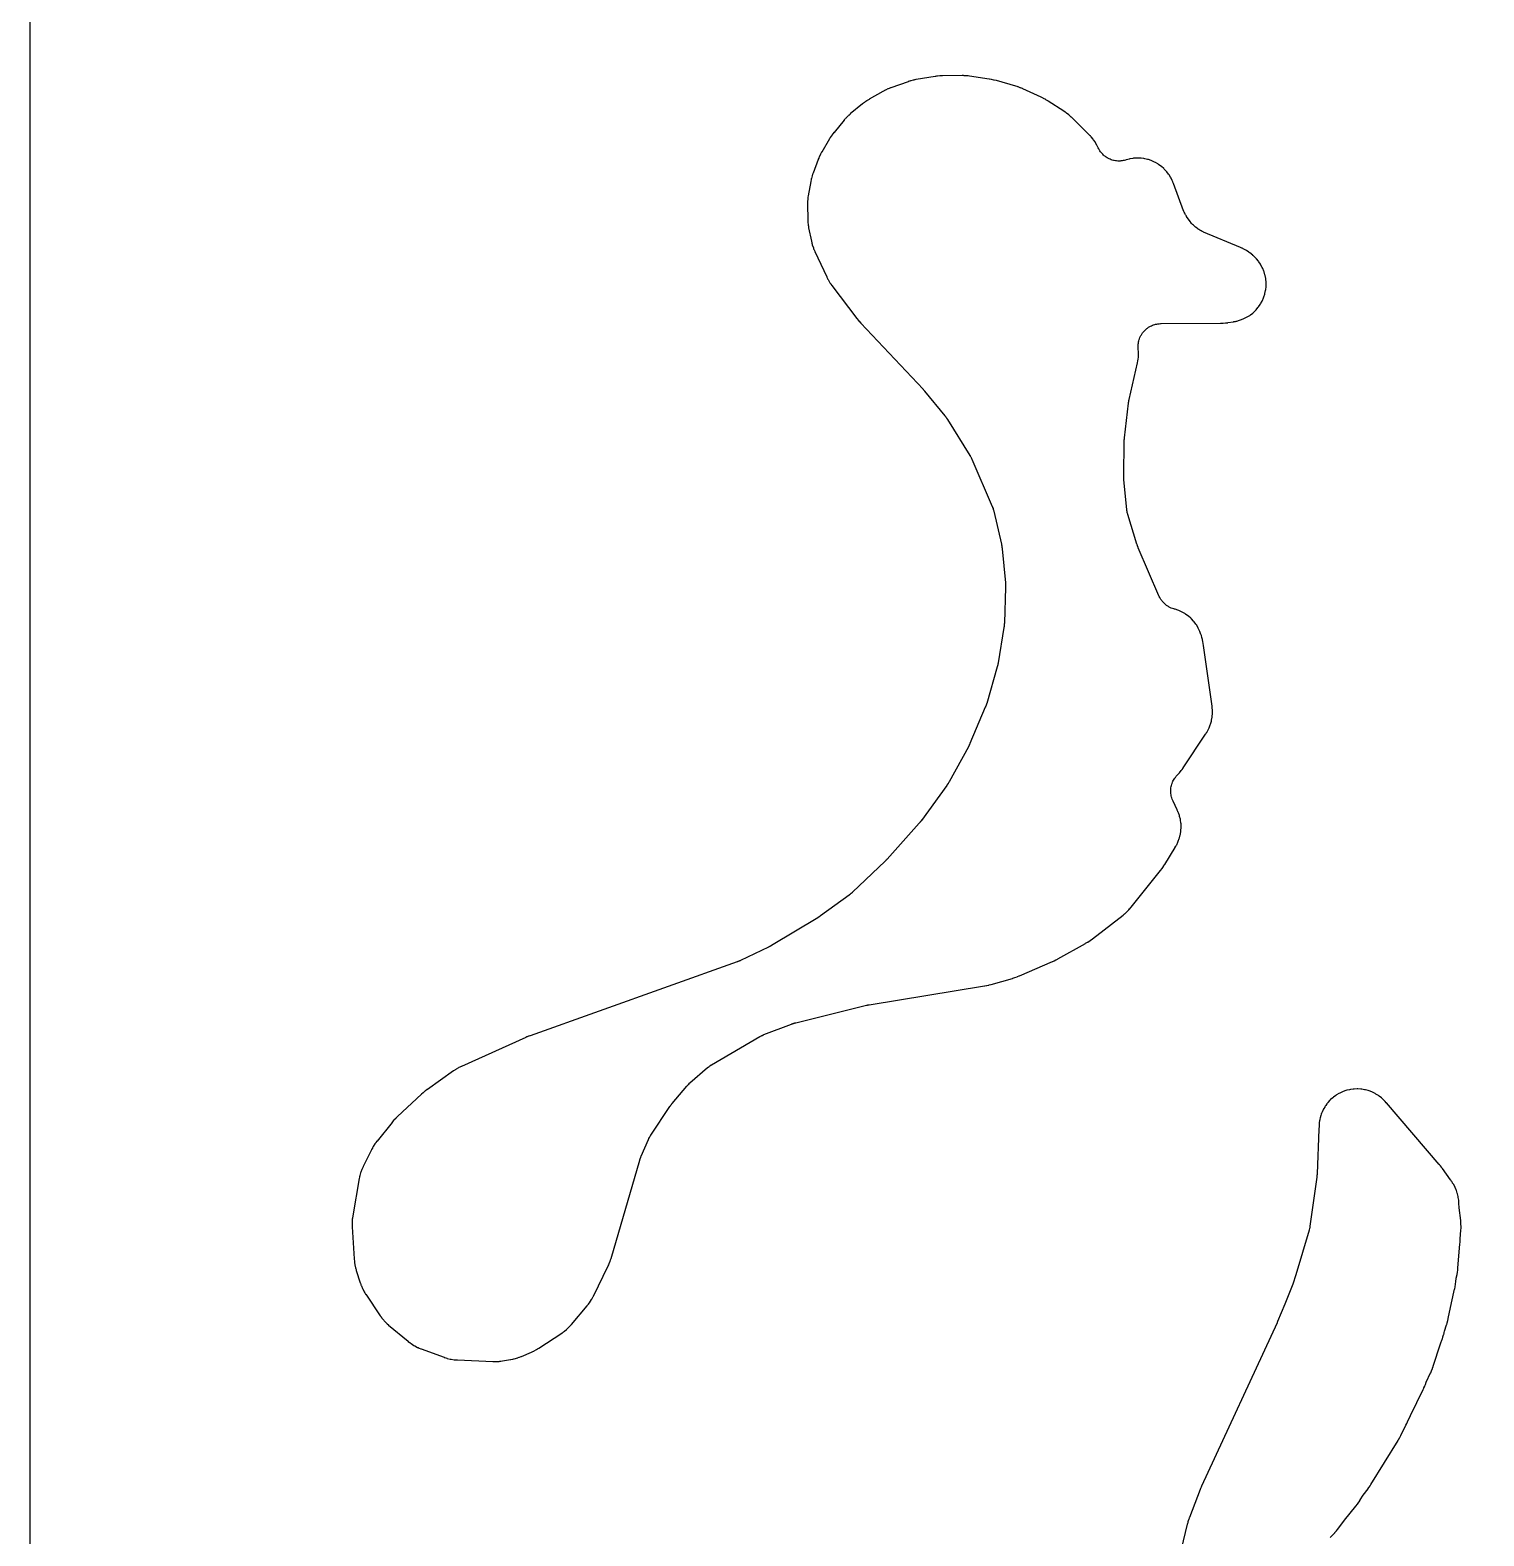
# Model space of a CAD drawing. Header units: millimetres. Extents: x 0 to 300, y 0 to 300.
# Drawn here: x -0.1 to 95.8, y 52.8 to 152.1 of the extents above; entities that cross this region are included whole.
import ezdxf

# ---------------------------------------------------------------- set-up
doc = ezdxf.new("R2010")
doc.units = ezdxf.units.MM
doc.layers.add('CUT', color=7, linetype='CONTINUOUS')

msp = doc.modelspace()

# ---------------------------------------------------------------- linework, layer by layer
at = {"layer": 'CUT'}
for points in [[(298.5625, -0.0625), (1.4375, -0.0625), (0.5522, -0.0625), (0.4788, -0.0589), (0.4206, -0.0503), (0.3635, -0.036), (0.3082, -0.0162), (0.255, 0.009), (0.2046, 0.0392), (0.1573, 0.0743), (0.1137, 0.1137), (0.0743, 0.1573), (0.0392, 0.2046), (0.009, 0.255), (-0.0162, 0.3082), (-0.036, 0.3635), (-0.0503, 0.4206), (-0.0589, 0.4788), (-0.0625, 0.5522), (-0.0625, 1.4375), (-0.0625, 298.5625)], [(85.6344, 52.7059), (85.8464, 52.9297), (85.8582, 52.9425), (85.9336, 53.0269), (85.945, 53.04), (86.0365, 53.1486), (86.0475, 53.1621), (86.1179, 53.2506), (86.1285, 53.2644), (86.5791, 53.8667), (87.319, 54.7758), (87.3316, 54.7918), (87.4113, 54.8968), (87.4233, 54.9131), (87.5188, 55.0482), (87.5302, 55.0649), (87.6026, 55.1751), (87.6135, 55.1922), (87.8023, 55.5017), (88.1261, 55.9344), (88.134, 55.9453), (88.185, 56.0168), (88.1927, 56.0278), (88.2547, 56.119), (88.2622, 56.1302), (88.3099, 56.2039), (88.3171, 56.2153), (90.1071, 59.1199), (90.1146, 59.1325), (90.1628, 59.2152), (90.1701, 59.228), (90.228, 59.3332), (90.2349, 59.3462), (90.279, 59.4311), (90.2856, 59.4442), (90.6175, 60.124), (90.6713, 60.2239), (90.6787, 60.2382), (90.726, 60.3321), (90.7331, 60.3466), (90.9236, 60.7512), (91.7594, 62.4632), (91.7658, 62.4767), (91.8061, 62.5646), (91.8121, 62.5782), (91.8599, 62.6898), (91.8656, 62.7036), (91.9014, 62.7934), (91.9068, 62.8073), (91.9619, 62.9561), (92.2474, 63.5624), (92.2553, 63.5799), (92.305, 63.6948), (92.3123, 63.7126), (92.37, 63.8586), (92.3768, 63.8767), (92.4189, 63.9945), (92.4251, 64.0127), (92.9016, 65.4913), (93.0159, 65.7998), (93.0218, 65.8165), (93.0588, 65.9261), (93.0642, 65.9431), (93.1065, 66.0819), (93.1114, 66.099), (93.1418, 66.2106), (93.1463, 66.2279), (93.168, 66.3184), (93.3031, 66.7374), (93.3081, 66.7538), (93.3393, 66.8612), (93.3439, 66.8778), (93.3792, 67.0137), (93.3833, 67.0304), (93.4083, 67.1394), (93.4119, 67.1563), (93.6159, 68.1785), (93.8339, 69.084), (93.8383, 69.1036), (93.8646, 69.2314), (93.8683, 69.2512), (93.8959, 69.4126), (93.899, 69.4324), (93.9167, 69.5618), (93.919, 69.5817), (93.9436, 69.8204), (93.9894, 70.0503), (93.9927, 70.0678), (94.0119, 70.1821), (94.0147, 70.1997), (94.0346, 70.3438), (94.0368, 70.3615), (94.0492, 70.4768), (94.0509, 70.4945), (94.1724, 72.0477), (94.1876, 72.1962), (94.1894, 72.218), (94.1988, 72.3602), (94.1999, 72.3822), (94.2007, 72.4098), (94.2457, 72.9854), (94.2467, 73.0004), (94.2518, 73.098), (94.2524, 73.113), (94.2541, 73.1717), (94.2542, 73.2018), (94.2498, 73.3971), (94.2484, 73.4271), (94.2442, 73.4857), (94.2429, 73.5007), (94.2334, 73.598), (94.2317, 73.6129), (94.1291, 74.4465), (94.1153, 74.7606), (94.1145, 74.7745), (94.1085, 74.8648), (94.1074, 74.8787), (94.1025, 74.9328), (94.0993, 74.9605), (94.075, 75.1372), (94.0649, 75.1919), (94.0248, 75.3633), (94.0097, 75.4169), (93.9539, 75.5838), (93.9339, 75.6357), (93.8629, 75.7968), (93.8381, 75.8466), (93.7525, 76.0004), (93.7232, 76.0477), (93.6986, 76.0836), (93.6841, 76.1089), (93.6686, 76.1344), (93.6371, 76.1835), (93.6289, 76.1959), (93.5745, 76.2763), (93.5659, 76.2886), (93.0264, 77.0437), (93.0185, 77.0544), (92.9667, 77.1236), (92.9586, 77.1342), (92.8917, 77.2196), (92.8834, 77.23), (92.8286, 77.2968), (92.82, 77.307), (89.3319, 81.3729), (89.322, 81.3841), (89.2569, 81.4562), (89.2468, 81.4672), (89.2066, 81.5095), (89.1855, 81.5307), (89.0469, 81.663), (89.0017, 81.702), (88.8527, 81.8183), (88.8038, 81.8526), (88.644, 81.9534), (88.5919, 81.9828), (88.4228, 82.0672), (88.3681, 82.0912), (88.1915, 82.1583), (88.1346, 82.1768), (87.9522, 82.226), (87.8938, 82.2387), (87.7074, 82.2696), (87.648, 82.2764), (87.4595, 82.2886), (87.3997, 82.2895), (87.2109, 82.2828), (87.1513, 82.2777), (86.9641, 82.2523), (86.9053, 82.2413), (86.7215, 82.1974), (86.6642, 82.1807), (86.4857, 82.1187), (86.4303, 82.0963), (86.2588, 82.0169), (86.2059, 81.9891), (86.0432, 81.893), (85.9933, 81.8601), (85.841, 81.7483), (85.7946, 81.7105), (85.6542, 81.5841), (85.6118, 81.542), (85.4846, 81.4022), (85.4466, 81.3561), (85.4149, 81.3133), (85.4118, 81.3093), (85.408, 81.304), (85.334, 81.2044), (85.3008, 81.1547), (85.2798, 81.1196), (85.2748, 81.1118), (85.2668, 81.0978), (85.2038, 80.9925), (85.1757, 80.9398), (85.1631, 80.9129), (85.1575, 80.9019), (85.1455, 80.8755), (85.0954, 80.7687), (85.0727, 80.7135), (85.0662, 80.695), (85.0609, 80.6817), (85.0454, 80.6362), (85.0097, 80.5353), (84.9926, 80.478), (84.9902, 80.4681), (84.9859, 80.4533), (84.9673, 80.3745), (84.9477, 80.2945), (84.9449, 80.2797), (84.9439, 80.2755), (84.9385, 80.2464), (84.9364, 80.2358), (84.9362, 80.2343), (84.9333, 80.2187), (84.9119, 80.062), (84.9096, 80.0461), (84.9092, 80.0427), (84.9082, 80.0352), (84.905, 80.0065), (84.9, 79.9503), (84.8989, 79.9359), (84.893, 79.8422), (84.8922, 79.8277), (84.8845, 79.633), (84.7648, 76.6936), (84.7642, 76.6826), (84.7629, 76.6569), (84.7622, 76.6459), (84.7614, 76.6325), (84.7606, 76.6215), (84.7586, 76.5959), (84.7577, 76.5849), (84.7569, 76.5761), (84.7558, 76.5651), (84.7532, 76.5396), (84.752, 76.5286), (84.7505, 76.5153), (84.7492, 76.5043), (84.7459, 76.4789), (84.7445, 76.4679), (84.2959, 73.2523), (84.2949, 73.2454), (84.2925, 73.2293), (84.2921, 73.2265), (84.2871, 73.1972), (84.2767, 73.1415), (84.2633, 73.0812), (84.2446, 73.009), (84.2354, 72.9759), (83.3544, 70.0392), (83.1564, 69.4092), (82.643, 68.1076), (82.1577, 66.9502), (82.1534, 66.9401), (82.149, 66.9299), (82.1437, 66.9176), (82.1408, 66.911), (82.1353, 66.8986), (82.1327, 66.8928), (82.1309, 66.8888), (82.1263, 66.8787), (82.1243, 66.8744), (77.1499, 56.1037), (77.146, 56.095), (77.1191, 56.0343), (77.1151, 56.0249), (77.0829, 55.9487), (77.079, 55.9395), (77.0546, 55.8788), (77.0507, 55.8689), (76.3498, 54.0355), (76.3434, 54.018), (76.3037, 53.9036), (76.2978, 53.8859), (76.2525, 53.7408), (76.2472, 53.723), (76.2147, 53.6063), (76.21, 53.5883), (75.5341, 50.8368)]]:
    msp.add_lwpolyline(points, dxfattribs=at)
msp.add_lwpolyline([(21.9657, 68.9011), (21.9944, 68.8536), (22.0019, 68.8416), (22.0515, 68.7637), (22.0593, 68.7518), (23.0065, 67.3405), (23.0146, 67.3287), (23.0679, 67.2533), (23.0762, 67.2418), (23.1093, 67.1972), (23.1268, 67.1748), (23.2422, 67.0338), (23.2802, 66.9916), (23.4084, 66.8621), (23.4289, 66.8424), (23.4698, 66.8049), (23.4804, 66.7954), (23.5499, 66.7345), (23.5607, 66.7253), (24.8472, 65.6518), (24.8605, 65.641), (24.9478, 65.5723), (24.9614, 65.5619), (25.0149, 65.5222), (25.043, 65.5026), (25.226, 65.3823), (25.2851, 65.3481), (25.4806, 65.2494), (25.5116, 65.2349), (25.5727, 65.2083), (25.5885, 65.2017), (25.6916, 65.1603), (25.7075, 65.1541), (27.2204, 64.5959), (27.235, 64.5908), (27.3303, 64.5584), (27.345, 64.5536), (27.4028, 64.5356), (27.4326, 64.5271), (27.625, 64.478), (27.6857, 64.4658), (27.8821, 64.4367), (27.9129, 64.433), (27.9731, 64.4272), (27.9885, 64.4259), (28.089, 64.419), (28.1045, 64.4181), (30.4299, 64.3167), (30.4455, 64.3162), (30.5467, 64.3145), (30.5623, 64.3144), (30.6231, 64.3149), (30.6542, 64.316), (30.8561, 64.3281), (30.8872, 64.3308), (30.9476, 64.3376), (30.963, 64.3396), (31.0633, 64.3535), (31.0787, 64.3559), (31.5983, 64.4419), (31.6159, 64.4451), (31.7305, 64.4676), (31.7481, 64.4714), (31.8164, 64.4869), (31.8512, 64.4959), (32.0752, 64.5613), (32.1094, 64.5724), (32.1753, 64.596), (32.1922, 64.6023), (32.3009, 64.645), (32.3175, 64.6518), (32.978, 64.9339), (32.9903, 64.9394), (33.07, 64.9755), (33.0822, 64.9812), (33.1296, 65.004), (33.1535, 65.0162), (33.3075, 65.0991), (33.331, 65.1123), (33.3761, 65.1393), (33.3876, 65.1463), (33.4617, 65.1928), (33.473, 65.2001), (34.9853, 66.1978), (34.9972, 66.2059), (35.0742, 66.2594), (35.0859, 66.2677), (35.1313, 66.3009), (35.1542, 66.3185), (35.2979, 66.4346), (35.341, 66.4729), (35.4729, 66.6022), (35.493, 66.6229), (35.5313, 66.6642), (35.541, 66.6749), (35.603, 66.7451), (35.6124, 66.756), (36.6476, 67.9868), (36.6592, 68.001), (36.7332, 68.0946), (36.7443, 68.1092), (36.787, 68.1667), (36.8079, 68.1968), (36.938, 68.3967), (36.9571, 68.4281), (36.9924, 68.4904), (37.0012, 68.5065), (37.0568, 68.612), (37.0651, 68.6284), (38.0362, 70.6158), (38.0417, 70.6274), (38.0766, 70.7029), (38.0818, 70.7145), (38.1018, 70.7604), (38.1116, 70.784), (38.1716, 70.9391), (38.1803, 70.9631), (38.1963, 71.0105), (38.2003, 71.0227), (38.2253, 71.102), (38.229, 71.1142), (40.1165, 77.5842), (40.1207, 77.5981), (40.1307, 77.6305), (40.1351, 77.6444), (40.1406, 77.6613), (40.1453, 77.675), (40.1563, 77.7071), (40.1612, 77.7208), (40.1652, 77.7319), (40.1703, 77.7455), (40.1824, 77.7772), (40.1877, 77.7908), (40.1943, 77.8073), (40.1998, 77.8207), (40.2129, 77.8521), (40.2187, 77.8654), (40.7007, 78.9649), (40.7047, 78.9738), (40.7083, 78.9819), (40.7246, 79.016), (40.7552, 79.0768), (40.7685, 79.1022), (40.782, 79.126), (40.8146, 79.1813), (40.8345, 79.2135), (40.8414, 79.2241), (40.8474, 79.2333), (42.1066, 81.1261), (42.1136, 81.1365), (42.1301, 81.1605), (42.1372, 81.1708), (42.146, 81.1833), (42.1533, 81.1934), (42.1705, 81.217), (42.1779, 81.2271), (42.1839, 81.2351), (42.1915, 81.2451), (42.2093, 81.2682), (42.217, 81.278), (42.2264, 81.2899), (42.2343, 81.2997), (42.2527, 81.3223), (42.2607, 81.3319), (43.2222, 82.4778), (43.2268, 82.4834), (43.2378, 82.4962), (43.2397, 82.4985), (43.2603, 82.5215), (43.3003, 82.5648), (43.3454, 82.6103), (43.4019, 82.6633), (43.4284, 82.6871), (44.5879, 83.6919), (44.5959, 83.6987), (44.6033, 83.705), (44.6347, 83.7304), (44.6916, 83.7743), (44.716, 83.7924), (44.74, 83.809), (44.7968, 83.8467), (44.8308, 83.8683), (44.8423, 83.8752), (44.8524, 83.8812), (48.0404, 85.7447), (48.0483, 85.7494), (48.0556, 85.7535), (48.0869, 85.7705), (48.1438, 85.8001), (48.1661, 85.8113), (48.1922, 85.8233), (48.2469, 85.8475), (48.2799, 85.8613), (48.291, 85.8657), (48.3007, 85.8695), (50.1296, 86.5683), (50.1425, 86.5731), (50.1727, 86.5842), (50.1857, 86.5888), (50.2016, 86.5943), (50.2147, 86.5987), (50.2453, 86.6088), (50.2584, 86.6131), (50.2689, 86.6164), (50.2821, 86.6204), (50.313, 86.6296), (50.3262, 86.6334), (50.3425, 86.6379), (50.3558, 86.6415), (50.3869, 86.6497), (50.4002, 86.6531), (55.0631, 87.806), (55.072, 87.8081), (55.0927, 87.813), (55.1016, 87.8151), (55.1125, 87.8175), (55.1214, 87.8195), (55.1422, 87.824), (55.1511, 87.8258), (55.1583, 87.8273), (55.1672, 87.8291), (55.1881, 87.8331), (55.1971, 87.8348), (55.208, 87.8369), (55.217, 87.8385), (55.238, 87.8421), (55.247, 87.8436), (62.8524, 89.0812), (62.8697, 89.0843), (62.9822, 89.106), (62.9994, 89.1096), (63.1397, 89.141), (63.1569, 89.1451), (63.2679, 89.1734), (63.2849, 89.178), (64.6938, 89.5813), (64.7125, 89.587), (64.8333, 89.6259), (64.8518, 89.6322), (65.0016, 89.6858), (65.0199, 89.6927), (65.1378, 89.7393), (65.1559, 89.7468), (67.327, 90.6878), (67.3409, 90.694), (67.4308, 90.7357), (67.4445, 90.7423), (67.556, 90.7975), (67.5696, 90.8045), (67.6572, 90.8507), (67.6706, 90.8579), (69.4928, 91.8787), (69.5118, 91.8898), (69.6342, 91.9644), (69.6529, 91.9762), (69.8029, 92.0754), (69.821, 92.0879), (69.9376, 92.1713), (69.9553, 92.1845), (71.9773, 93.7462), (71.9913, 93.7574), (72.0813, 93.8314), (72.095, 93.843), (72.1477, 93.8889), (72.174, 93.9133), (72.3401, 94.0767), (72.3649, 94.1026), (72.4117, 94.1545), (72.4235, 94.168), (72.4989, 94.2568), (72.5103, 94.2707), (74.4507, 96.7), (74.4621, 96.7148), (74.5349, 96.812), (74.5459, 96.8271), (74.6334, 96.9519), (74.6439, 96.9674), (74.7105, 97.0689), (74.7205, 97.0847), (75.4074, 98.2066), (75.415, 98.2194), (75.4632, 98.3028), (75.4705, 98.3157), (75.4983, 98.3666), (75.5118, 98.3929), (75.5946, 98.5641), (75.6177, 98.6186), (75.6823, 98.7947), (75.7, 98.8513), (75.7468, 99.0328), (75.7588, 99.0909), (75.7875, 99.2761), (75.7937, 99.3351), (75.804, 99.5223), (75.8043, 99.5816), (75.7961, 99.7689), (75.7906, 99.8279), (75.7639, 100.0135), (75.7526, 100.0717), (75.7077, 100.2537), (75.6907, 100.3105), (75.6272, 100.4897), (75.6166, 100.5174), (75.5946, 100.571), (75.5888, 100.5846), (75.55, 100.6728), (75.5438, 100.6863), (75.2709, 101.267), (75.2524, 101.309), (75.2206, 101.3866), (75.1903, 101.4731), (75.1731, 101.5316), (75.1517, 101.6206), (75.1405, 101.6806), (75.1282, 101.7714), (75.1232, 101.8321), (75.1203, 101.9237), (75.1214, 101.9846), (75.1278, 102.076), (75.1351, 102.1366), (75.1508, 102.2268), (75.1643, 102.2863), (75.189, 102.3745), (75.2084, 102.4323), (75.242, 102.5175), (75.2672, 102.573), (75.3093, 102.6544), (75.34, 102.7071), (75.3902, 102.7838), (75.4261, 102.833), (75.4837, 102.9042), (75.5398, 102.9666), (75.5713, 102.9999), (75.6569, 103.086), (75.6965, 103.1299), (75.8164, 103.277), (75.8345, 103.3004), (75.8688, 103.3469), (75.8774, 103.3589), (75.9325, 103.4378), (75.9409, 103.45), (77.421, 105.683), (77.4294, 105.696), (77.4829, 105.7815), (77.491, 105.7948), (77.5218, 105.8469), (77.5369, 105.8741), (77.6291, 106.0503), (77.6549, 106.1067), (77.7274, 106.289), (77.7473, 106.3478), (77.8006, 106.5366), (77.8143, 106.5972), (77.8478, 106.7905), (77.8552, 106.8521), (77.8685, 107.0478), (77.8695, 107.1099), (77.8624, 107.3086), (77.8605, 107.3396), (77.8552, 107.4), (77.8537, 107.4154), (77.8423, 107.5157), (77.8403, 107.5311), (77.2815, 111.5242), (77.2791, 111.5398), (77.2622, 111.641), (77.2594, 111.6565), (77.2349, 111.7829), (77.2317, 111.7984), (77.2095, 111.8986), (77.2059, 111.9139), (77.1714, 112.0519), (77.1676, 112.0666), (77.1413, 112.1617), (77.1371, 112.1763), (77.1198, 112.2331), (77.1103, 112.2619), (77.0444, 112.445), (77.0209, 112.501), (76.938, 112.6741), (76.9091, 112.7274), (76.8091, 112.8912), (76.7749, 112.9414), (76.6588, 113.0943), (76.6197, 113.1407), (76.4888, 113.2811), (76.4452, 113.3233), (76.3008, 113.4498), (76.2532, 113.4874), (76.0967, 113.5986), (76.0455, 113.6312), (75.8786, 113.726), (75.8244, 113.7533), (75.6488, 113.8307), (75.5921, 113.8524), (75.407, 113.9125), (75.3779, 113.9212), (75.3604, 113.9259), (75.3172, 113.9387), (75.2389, 113.9641), (75.1548, 113.9961), (75.1, 114.0202), (75.0195, 114.0604), (74.9674, 114.0898), (74.8913, 114.1378), (74.8424, 114.1723), (74.7715, 114.2277), (74.7263, 114.2669), (74.6613, 114.3291), (74.6202, 114.3726), (74.5617, 114.4409), (74.5251, 114.4883), (74.4738, 114.5622), (74.4421, 114.613), (74.3984, 114.6916), (74.3621, 114.7655), (74.3432, 114.8064), (72.9827, 117.9595), (72.9779, 117.9709), (72.9669, 117.9974), (72.9623, 118.0088), (72.9567, 118.0228), (72.9522, 118.0342), (72.9419, 118.0611), (72.9376, 118.0726), (72.9342, 118.0819), (72.93, 118.0935), (72.9204, 118.1206), (72.9164, 118.1322), (72.9116, 118.1465), (72.9078, 118.1582), (72.899, 118.1855), (72.8953, 118.1973), (72.2942, 120.1551), (72.291, 120.166), (72.2881, 120.1758), (72.2767, 120.2184), (72.2582, 120.2953), (72.251, 120.3279), (72.2454, 120.3592), (72.2336, 120.4329), (72.2277, 120.4766), (72.2261, 120.4912), (72.2248, 120.5039), (72.0381, 122.4505), (72.0371, 122.4625), (72.0348, 122.4904), (72.0339, 122.5024), (72.0328, 122.517), (72.0321, 122.529), (72.0305, 122.5569), (72.03, 122.5689), (72.0295, 122.5786), (72.0291, 122.5906), (72.0283, 122.6185), (72.028, 122.6305), (72.0278, 122.6452), (72.0277, 122.6572), (72.0276, 122.6852), (72.0277, 122.6972), (72.0529, 124.9733), (72.0532, 124.9852), (72.0538, 125.0128), (72.0542, 125.0247), (72.0547, 125.0391), (72.0553, 125.051), (72.0567, 125.0786), (72.0573, 125.0904), (72.0579, 125.0999), (72.0588, 125.1118), (72.0609, 125.1393), (72.0619, 125.1512), (72.0632, 125.1656), (72.0643, 125.1774), (72.0672, 125.2049), (72.0685, 125.2167), (72.336, 127.5033), (72.3375, 127.5151), (72.3411, 127.5428), (72.3427, 127.5547), (72.3448, 127.5692), (72.3466, 127.581), (72.3509, 127.6086), (72.3529, 127.6204), (72.3545, 127.6299), (72.3566, 127.6417), (72.3617, 127.6691), (72.3639, 127.6809), (72.3668, 127.6952), (72.3692, 127.7069), (72.375, 127.7343), (72.3776, 127.7459), (72.9251, 130.1621), (72.9283, 130.1767), (72.9474, 130.2722), (72.9502, 130.2869), (72.9602, 130.3446), (72.9647, 130.3742), (72.9882, 130.5648), (72.9926, 130.6246), (72.997, 130.8139), (72.9953, 130.8738), (72.9789, 131.0876), (72.9769, 131.1259), (72.9759, 131.1406), (72.9743, 131.1619), (72.9718, 131.2513), (72.9732, 131.3109), (72.9796, 131.4002), (72.9869, 131.4593), (73.0022, 131.5475), (73.0153, 131.6056), (73.0392, 131.6919), (73.058, 131.7484), (73.0905, 131.8318), (73.1148, 131.8862), (73.1553, 131.966), (73.185, 132.0177), (73.2332, 132.0931), (73.2678, 132.1416), (73.3234, 132.2118), (73.3626, 132.2567), (73.4248, 132.321), (73.4683, 132.3617), (73.5367, 132.4195), (73.584, 132.4557), (73.6577, 132.5065), (73.7084, 132.5378), (73.7868, 132.581), (73.8404, 132.6071), (73.9227, 132.6423), (73.9786, 132.663), (74.0639, 132.6898), (74.1216, 132.7048), (74.2092, 132.723), (74.2681, 132.7322), (74.3571, 132.7417), (74.439, 132.7462), (74.4837, 132.7476), (78.3933, 132.7708), (78.4046, 132.771), (78.4835, 132.773), (78.4952, 132.7734), (78.5469, 132.7757), (78.5718, 132.7773), (78.7267, 132.7906), (78.7505, 132.7932), (78.7918, 132.7984), (78.803, 132.7999), (78.8803, 132.8112), (78.8927, 132.8131), (79.2598, 132.8745), (79.2747, 132.8772), (79.3701, 132.8956), (79.3847, 132.8986), (79.4418, 132.9111), (79.4709, 132.9183), (79.6559, 132.9686), (79.7128, 132.9872), (79.8894, 133.0548), (79.9441, 133.0789), (80.1132, 133.1638), (80.1652, 133.1932), (80.325, 133.2945), (80.3738, 133.329), (80.5227, 133.4456), (80.5679, 133.4849), (80.7044, 133.6158), (80.7454, 133.6593), (80.8682, 133.8031), (80.9048, 133.8505), (81.0126, 134.0058), (81.0442, 134.0566), (81.1361, 134.222), (81.1625, 134.2756), (81.2374, 134.4493), (81.2584, 134.5053), (81.3156, 134.6856), (81.3309, 134.7434), (81.3699, 134.9285), (81.3793, 134.9876), (81.3997, 135.1756), (81.4032, 135.2353), (81.4048, 135.4244), (81.4023, 135.4842), (81.385, 135.6725), (81.3766, 135.7318), (81.3407, 135.9174), (81.3264, 135.9755), (81.2721, 136.1567), (81.2521, 136.2131), (81.1801, 136.388), (81.1546, 136.4421), (81.0655, 136.6089), (81.0348, 136.6602), (80.9295, 136.8174), (80.8938, 136.8654), (80.7734, 137.0112), (80.7331, 137.0554), (80.5969, 137.1904), (80.5752, 137.211), (80.5317, 137.25), (80.5204, 137.2598), (80.4464, 137.3229), (80.4349, 137.3325), (80.4259, 137.3398), (80.4147, 137.3487), (80.3413, 137.4053), (80.3299, 137.4139), (80.285, 137.4469), (80.2617, 137.4633), (80.1093, 137.5644), (80.0604, 137.5937), (79.8991, 137.6799), (79.8737, 137.6928), (79.8234, 137.7167), (79.8104, 137.7227), (79.7257, 137.7605), (79.7126, 137.7661), (77.2809, 138.7829), (77.2687, 138.7881), (77.2485, 138.7969), (77.2005, 138.8196), (77.1203, 138.8603), (77.0852, 138.8791), (77.0816, 138.8811), (77.0474, 138.9015), (76.9711, 138.9491), (76.9269, 138.9786), (76.9089, 138.9914), (76.8981, 138.9991), (76.7912, 139.0774), (76.7813, 139.0848), (76.7648, 139.0972), (76.726, 139.1282), (76.6764, 139.1701), (76.6128, 139.2293), (76.552, 139.2916), (76.4944, 139.3567), (76.4537, 139.4073), (76.4237, 139.4469), (76.4117, 139.4636), (76.4045, 139.4738), (76.1635, 139.8204), (76.1582, 139.8282), (76.1494, 139.8411), (76.1289, 139.8727), (76.1029, 139.9146), (76.0703, 139.9717), (76.0397, 140.0303), (76.0113, 140.0897), (75.9917, 140.1349), (75.9775, 140.1697), (75.9719, 140.1843), (75.9685, 140.1931), (75.3027, 141.9799), (75.2974, 141.9937), (75.2616, 142.083), (75.2559, 142.0967), (75.2331, 142.1497), (75.2207, 142.1766), (75.1373, 142.3469), (75.1087, 142.3987), (75.0103, 142.5578), (74.9767, 142.6065), (74.8631, 142.7551), (74.8249, 142.8003), (74.6972, 142.937), (74.6548, 142.9782), (74.5142, 143.1017), (74.4679, 143.1385), (74.3159, 143.2475), (74.2662, 143.2796), (74.1042, 143.3731), (74.0516, 143.4001), (73.8811, 143.4772), (73.8261, 143.4989), (73.6489, 143.5588), (73.592, 143.575), (73.4098, 143.6172), (73.3515, 143.6277), (73.166, 143.6518), (73.107, 143.6565), (72.9201, 143.6621), (72.8609, 143.661), (72.6743, 143.6482), (72.6155, 143.6413), (72.4311, 143.6102), (72.3733, 143.5975), (72.1928, 143.5483), (72.1903, 143.5477), (72.1761, 143.5436), (72.1701, 143.5418), (72.1491, 143.5358), (72.0653, 143.513), (71.9792, 143.494), (71.9214, 143.4842), (71.8339, 143.4737), (71.7754, 143.4696), (71.6873, 143.4677), (71.6287, 143.4694), (71.5408, 143.4761), (71.4826, 143.4835), (71.3959, 143.4988), (71.3387, 143.5118), (71.2538, 143.5355), (71.1982, 143.5541), (71.116, 143.586), (71.0625, 143.6099), (70.9839, 143.6497), (70.9329, 143.6787), (70.8585, 143.726), (70.8106, 143.7599), (70.7413, 143.8142), (70.6969, 143.8526), (70.6332, 143.9134), (70.5928, 143.956), (70.5354, 144.0228), (70.4994, 144.0691), (70.4487, 144.1412), (70.4174, 144.1908), (70.374, 144.2675), (70.3378, 144.3396), (70.319, 144.3794), (70.2788, 144.4703), (70.2534, 144.5211), (70.1656, 144.6776), (70.1355, 144.7258), (70.0333, 144.8733), (69.9988, 144.9184), (69.8815, 145.0575), (69.8627, 145.0788), (69.825, 145.1194), (69.8152, 145.1297), (69.7509, 145.1959), (69.7409, 145.2059), (68.5674, 146.3568), (68.5564, 146.3674), (68.484, 146.4348), (68.4728, 146.445), (68.4283, 146.4844), (68.405, 146.504), (68.2506, 146.6275), (68.2263, 146.6459), (68.1781, 146.6805), (68.1656, 146.6893), (68.0839, 146.745), (68.0712, 146.7534), (67.0325, 147.4232), (67.0146, 147.4343), (66.8974, 147.5042), (66.8792, 147.5146), (66.7292, 147.5971), (66.7106, 147.6069), (66.5888, 147.6684), (66.5699, 147.6776), (65.3607, 148.2361), (65.3507, 148.2406), (65.2805, 148.2715), (65.27, 148.276), (65.2235, 148.2954), (65.201, 148.3043), (65.0593, 148.3568), (65.0372, 148.3645), (64.9988, 148.3771), (64.9883, 148.3804), (64.9158, 148.4026), (64.904, 148.4061), (63.6264, 148.7697), (63.6075, 148.7747), (63.4852, 148.8053), (63.4662, 148.8097), (63.3115, 148.8431), (63.2924, 148.8469), (63.1682, 148.8695), (63.1491, 148.8727), (61.8643, 149.0638), (61.8531, 149.0654), (61.775, 149.0755), (61.7634, 149.0769), (61.7121, 149.0825), (61.6873, 149.0847), (61.5327, 149.0952), (61.5088, 149.0964), (61.4673, 149.0975), (61.456, 149.0977), (61.3782, 149.0985), (61.3656, 149.0984), (60.0668, 149.0831), (60.056, 149.0829), (59.9814, 149.0807), (59.9702, 149.0803), (59.9213, 149.0779), (59.8977, 149.0763), (59.7511, 149.0634), (59.7285, 149.061), (59.6894, 149.0561), (59.6788, 149.0546), (59.6057, 149.0441), (59.5938, 149.0422), (58.3377, 148.8353), (58.3247, 148.833), (58.2409, 148.8173), (58.2281, 148.8147), (58.1779, 148.8042), (58.1523, 148.7982), (57.9872, 148.7559), (57.9619, 148.7488), (57.9129, 148.734), (57.9004, 148.73), (57.8193, 148.7035), (57.8069, 148.6993), (56.6607, 148.296), (56.6478, 148.2913), (56.5642, 148.2597), (56.5514, 148.2547), (56.5016, 148.2346), (56.4764, 148.2237), (56.3141, 148.1493), (56.2894, 148.1372), (56.2417, 148.1126), (56.2295, 148.1062), (56.1511, 148.0635), (56.1391, 148.0568), (55.2422, 147.5414), (55.2311, 147.5349), (55.1593, 147.4915), (55.1484, 147.4847), (55.1058, 147.4578), (55.0843, 147.4435), (54.9467, 147.3478), (54.9258, 147.3327), (54.8857, 147.3022), (54.8756, 147.2942), (54.81, 147.242), (54.8, 147.2339), (54.0004, 146.5693), (53.99, 146.5603), (53.9226, 146.5017), (53.9124, 146.4925), (53.8727, 146.4564), (53.8528, 146.4374), (53.7265, 146.3111), (53.7075, 146.2913), (53.6713, 146.2516), (53.6622, 146.2414), (53.6035, 146.174), (53.5946, 146.1635), (52.9243, 145.3579), (52.9166, 145.3485), (52.8673, 145.2868), (52.8598, 145.2772), (52.8309, 145.2395), (52.8165, 145.2199), (52.7257, 145.0907), (52.7121, 145.0705), (52.6864, 145.0306), (52.6799, 145.0203), (52.6384, 144.9531), (52.6322, 144.9427), (52.1144, 144.0628), (52.108, 144.0516), (52.067, 143.9785), (52.0609, 143.9672), (52.0372, 143.9227), (52.0256, 143.8997), (51.9533, 143.7486), (51.9427, 143.7251), (51.923, 143.6788), (51.918, 143.6669), (51.8868, 143.5891), (51.8822, 143.5771), (51.5409, 142.6706), (51.5363, 142.6577), (51.5067, 142.5735), (51.5024, 142.5605), (51.4858, 142.5095), (51.4779, 142.4832), (51.4306, 142.3112), (51.4239, 142.2846), (51.4121, 142.2323), (51.4092, 142.2189), (51.3915, 142.1315), (51.3889, 142.118), (51.2218, 141.184), (51.2195, 141.1697), (51.2051, 141.0763), (51.203, 141.0619), (51.1958, 141.0055), (51.1927, 140.9766), (51.1776, 140.7883), (51.176, 140.7593), (51.1742, 140.7025), (51.1739, 140.688), (51.1732, 140.5935), (51.1733, 140.5789), (51.1892, 139.6416), (51.1896, 139.6276), (51.1932, 139.5367), (51.194, 139.5227), (51.1974, 139.4681), (51.1999, 139.4402), (51.2199, 139.2594), (51.2236, 139.2316), (51.2322, 139.1776), (51.2345, 139.1638), (51.2508, 139.0742), (51.2535, 139.0605), (51.4323, 138.1945), (51.4361, 138.1774), (51.4623, 138.0669), (51.4666, 138.05), (51.4842, 137.9842), (51.4943, 137.9507), (51.5657, 137.7352), (51.5777, 137.7024), (51.6028, 137.6391), (51.6095, 137.6229), (51.6545, 137.5186), (51.6617, 137.5027), (52.4457, 135.8229), (52.4526, 135.8086), (52.4988, 135.7162), (52.5061, 135.7021), (52.5352, 135.6473), (52.5509, 135.6196), (52.6576, 135.4428), (52.6747, 135.416), (52.7095, 135.3646), (52.7186, 135.3516), (52.7788, 135.2676), (52.7883, 135.2548), (54.4392, 133.0772), (54.449, 133.0646), (54.5138, 132.9837), (54.5239, 132.9714), (54.608, 132.872), (54.6184, 132.8599), (54.6874, 132.7826), (54.6982, 132.7708), (58.7933, 128.4191), (58.7976, 128.4145), (58.8077, 128.4036), (58.812, 128.399), (58.8224, 128.3876), (58.8276, 128.3818), (58.8397, 128.3684), (58.8448, 128.3626), (58.849, 128.3579), (58.8542, 128.352), (58.8663, 128.3381), (58.8714, 128.3321), (58.8739, 128.3292), (58.8798, 128.3221), (58.8937, 128.3056), (58.8995, 128.2985), (60.2338, 126.6676), (60.2428, 126.6563), (60.2637, 126.6299), (60.2726, 126.6186), (60.2831, 126.6048), (60.2917, 126.5934), (60.3116, 126.5666), (60.32, 126.555), (60.3268, 126.5456), (60.335, 126.5339), (60.3541, 126.5064), (60.3621, 126.4946), (60.3719, 126.48), (60.3798, 126.468), (60.3979, 126.4399), (60.4056, 126.4278), (61.8815, 124.0637), (61.8852, 124.0578), (61.8936, 124.044), (61.8951, 124.0417), (61.9099, 124.0162), (61.9375, 123.9673), (61.9656, 123.913), (61.9974, 123.8462), (62.0115, 123.8152), (63.3601, 120.6838), (63.3641, 120.6744), (63.3676, 120.6658), (63.382, 120.6291), (63.4063, 120.5628), (63.4161, 120.5345), (63.4245, 120.5073), (63.4431, 120.4431), (63.4533, 120.405), (63.4564, 120.3922), (63.459, 120.3811), (63.9583, 118.2052), (63.9614, 118.1908), (63.9686, 118.1571), (63.9715, 118.1426), (63.975, 118.125), (63.9777, 118.1105), (63.9837, 118.0765), (63.9862, 118.062), (63.9881, 118.0503), (63.9903, 118.0357), (63.9952, 118.0016), (63.9972, 117.987), (63.9995, 117.9691), (64.0013, 117.9545), (64.0051, 117.9202), (64.0066, 117.9055), (64.22, 115.6492), (64.2212, 115.6351), (64.2238, 115.602), (64.2248, 115.5878), (64.2259, 115.5705), (64.2267, 115.5563), (64.2282, 115.5231), (64.2288, 115.5089), (64.2291, 115.4975), (64.2295, 115.4833), (64.23, 115.4501), (64.2301, 115.4359), (64.2301, 115.4186), (64.23, 115.4043), (64.2294, 115.3712), (64.2291, 115.3569), (64.1539, 113.0181), (64.1533, 113.0035), (64.1517, 112.9695), (64.1509, 112.9549), (64.1497, 112.9372), (64.1487, 112.9226), (64.1459, 112.8887), (64.1446, 112.8742), (64.1435, 112.8625), (64.1419, 112.848), (64.1381, 112.8142), (64.1363, 112.7997), (64.134, 112.7821), (64.132, 112.7676), (64.1271, 112.7339), (64.1249, 112.7195), (63.7445, 110.3895), (63.7422, 110.3762), (63.7367, 110.3455), (63.7342, 110.3323), (63.7311, 110.3162), (63.7285, 110.3031), (63.7221, 110.2725), (63.7192, 110.2594), (63.7168, 110.2489), (63.7138, 110.2358), (63.7065, 110.2054), (63.7032, 110.1924), (63.6992, 110.1765), (63.6957, 110.1636), (63.6875, 110.1334), (63.6839, 110.1205), (62.9889, 107.7126), (62.985, 107.6998), (62.9759, 107.6697), (62.9719, 107.6569), (62.9668, 107.6413), (62.9626, 107.6285), (62.9526, 107.5988), (62.9482, 107.5861), (62.9446, 107.5759), (62.94, 107.5633), (62.9291, 107.5338), (62.9243, 107.5213), (62.9183, 107.506), (62.9134, 107.4935), (62.9016, 107.4644), (62.8964, 107.452), (61.8845, 105.0622), (61.88, 105.0519), (61.8694, 105.0278), (61.8648, 105.0175), (61.8592, 105.0049), (61.8544, 104.9947), (61.8433, 104.9709), (61.8384, 104.9607), (61.8345, 104.9525), (61.8295, 104.9424), (61.8177, 104.9189), (61.8126, 104.9088), (61.8063, 104.8966), (61.8011, 104.8866), (61.7888, 104.8633), (61.7834, 104.8534), (60.5206, 102.5464), (60.5136, 102.5339), (60.497, 102.5046), (60.4898, 102.4922), (60.4809, 102.477), (60.4735, 102.4647), (60.4559, 102.436), (60.4483, 102.4238), (60.4421, 102.414), (60.4343, 102.4019), (60.4159, 102.3738), (60.4079, 102.3619), (60.398, 102.3473), (60.3898, 102.3355), (60.3705, 102.308), (60.3621, 102.2963), (58.6863, 99.9923), (58.6796, 99.9832), (58.6638, 99.962), (58.6569, 99.953), (58.6485, 99.9421), (58.6416, 99.9331), (58.6253, 99.9124), (58.6182, 99.9035), (58.6125, 99.8964), (58.6053, 99.8877), (58.5885, 99.8673), (58.5812, 99.8587), (58.5723, 99.8482), (58.5649, 99.8396), (58.5476, 99.8197), (58.5401, 99.8112), (56.4182, 97.4375), (56.4133, 97.4321), (56.4019, 97.4195), (56.397, 97.4141), (56.385, 97.4011), (56.3789, 97.3946), (56.3647, 97.3795), (56.3585, 97.373), (56.3535, 97.3678), (56.3472, 97.3613), (56.3324, 97.3462), (56.3261, 97.3398), (56.323, 97.3367), (56.3154, 97.3293), (56.2977, 97.312), (56.2901, 97.3046), (54.1497, 95.2633), (54.1388, 95.253), (54.1132, 95.2294), (54.1021, 95.2194), (54.0887, 95.2074), (54.0776, 95.1976), (54.0514, 95.175), (54.0401, 95.1654), (54.0309, 95.1578), (54.0194, 95.1484), (53.9925, 95.1266), (53.9808, 95.1173), (53.9665, 95.1062), (53.9547, 95.0972), (53.9271, 95.0763), (53.9151, 95.0674), (52.0281, 93.693), (52.02, 93.6872), (52.001, 93.6736), (51.9928, 93.6679), (51.9828, 93.6609), (51.9745, 93.6553), (51.9552, 93.6421), (51.9469, 93.6366), (51.9402, 93.6321), (51.9318, 93.6266), (51.9122, 93.614), (51.9038, 93.6086), (51.8934, 93.6021), (51.8849, 93.5968), (51.865, 93.5845), (51.8565, 93.5793), (48.8023, 91.7462), (48.7933, 91.7409), (48.7722, 91.7286), (48.7631, 91.7233), (48.752, 91.717), (48.7429, 91.7119), (48.7216, 91.7001), (48.7124, 91.6951), (48.705, 91.6911), (48.6957, 91.6862), (48.6741, 91.6748), (48.6648, 91.6701), (48.6535, 91.6643), (48.6441, 91.6596), (48.6222, 91.6488), (48.6128, 91.6442), (46.7684, 90.7587), (46.7577, 90.7536), (46.7327, 90.742), (46.7219, 90.7371), (46.7087, 90.7312), (46.6979, 90.7264), (46.6726, 90.7154), (46.6617, 90.7108), (46.6529, 90.7071), (46.6419, 90.7027), (46.6163, 90.6924), (46.6053, 90.688), (46.5918, 90.6828), (46.5807, 90.6786), (46.5549, 90.669), (46.5437, 90.665), (32.887, 85.7971), (32.8755, 85.7929), (32.8016, 85.7648), (32.7902, 85.7604), (32.6981, 85.7232), (32.6868, 85.7186), (32.6141, 85.6875), (32.6029, 85.6826), (28.3615, 83.7704), (28.3485, 83.7643), (28.2645, 83.724), (28.2516, 83.7177), (28.2017, 83.6922), (28.1765, 83.6786), (28.0148, 83.5862), (27.9902, 83.5714), (27.943, 83.5413), (27.931, 83.5335), (27.8536, 83.4815), (27.8418, 83.4734), (26.1218, 82.2591), (26.1055, 82.2472), (26.0004, 82.1675), (25.9844, 82.155), (25.8561, 82.0507), (25.8405, 82.0376), (25.7411, 81.9511), (25.726, 81.9375), (24.1615, 80.48), (24.146, 80.465), (24.0469, 80.3659), (24.0319, 80.3503), (23.9122, 80.2215), (23.8978, 80.2055), (23.8061, 80.0994), (23.7923, 80.0828), (22.8025, 78.8511), (22.7925, 78.8383), (22.7286, 78.7543), (22.719, 78.7412), (22.682, 78.6897), (22.6638, 78.6629), (22.5501, 78.4851), (22.5334, 78.4572), (22.5022, 78.4021), (22.4944, 78.3878), (22.445, 78.2945), (22.4375, 78.2801), (21.8895, 77.1749), (21.8832, 77.1619), (21.8435, 77.0766), (21.8375, 77.0634), (21.8149, 77.0117), (21.8039, 76.9849), (21.7379, 76.8116), (21.72, 76.7566), (21.671, 76.5778), (21.664, 76.5497), (21.6517, 76.4946), (21.6487, 76.4804), (21.6305, 76.3882), (21.6279, 76.374), (21.2036, 73.9175), (21.2009, 73.9002), (21.1848, 73.7875), (21.1826, 73.7701), (21.1749, 73.7023), (21.172, 73.6674), (21.1597, 73.4403), (21.1588, 73.4053), (21.1591, 73.337), (21.1594, 73.3194), (21.1632, 73.2057), (21.164, 73.1882), (21.296, 71.0803), (21.2974, 71.0621), (21.3085, 70.9434), (21.3104, 70.9252), (21.3193, 70.8542), (21.3249, 70.818), (21.3686, 70.5839), (21.3765, 70.5481), (21.3939, 70.4788), (21.3986, 70.461), (21.4311, 70.3464), (21.4364, 70.3288), (21.7001, 69.4972), (21.7045, 69.4837), (21.7345, 69.3964), (21.7393, 69.383), (21.7585, 69.331), (21.769, 69.3046), (21.8402, 69.137), (21.8648, 69.0859), (21.9516, 68.9258)], close=True, dxfattribs=at)

doc.saveas('drawing.dxf')
